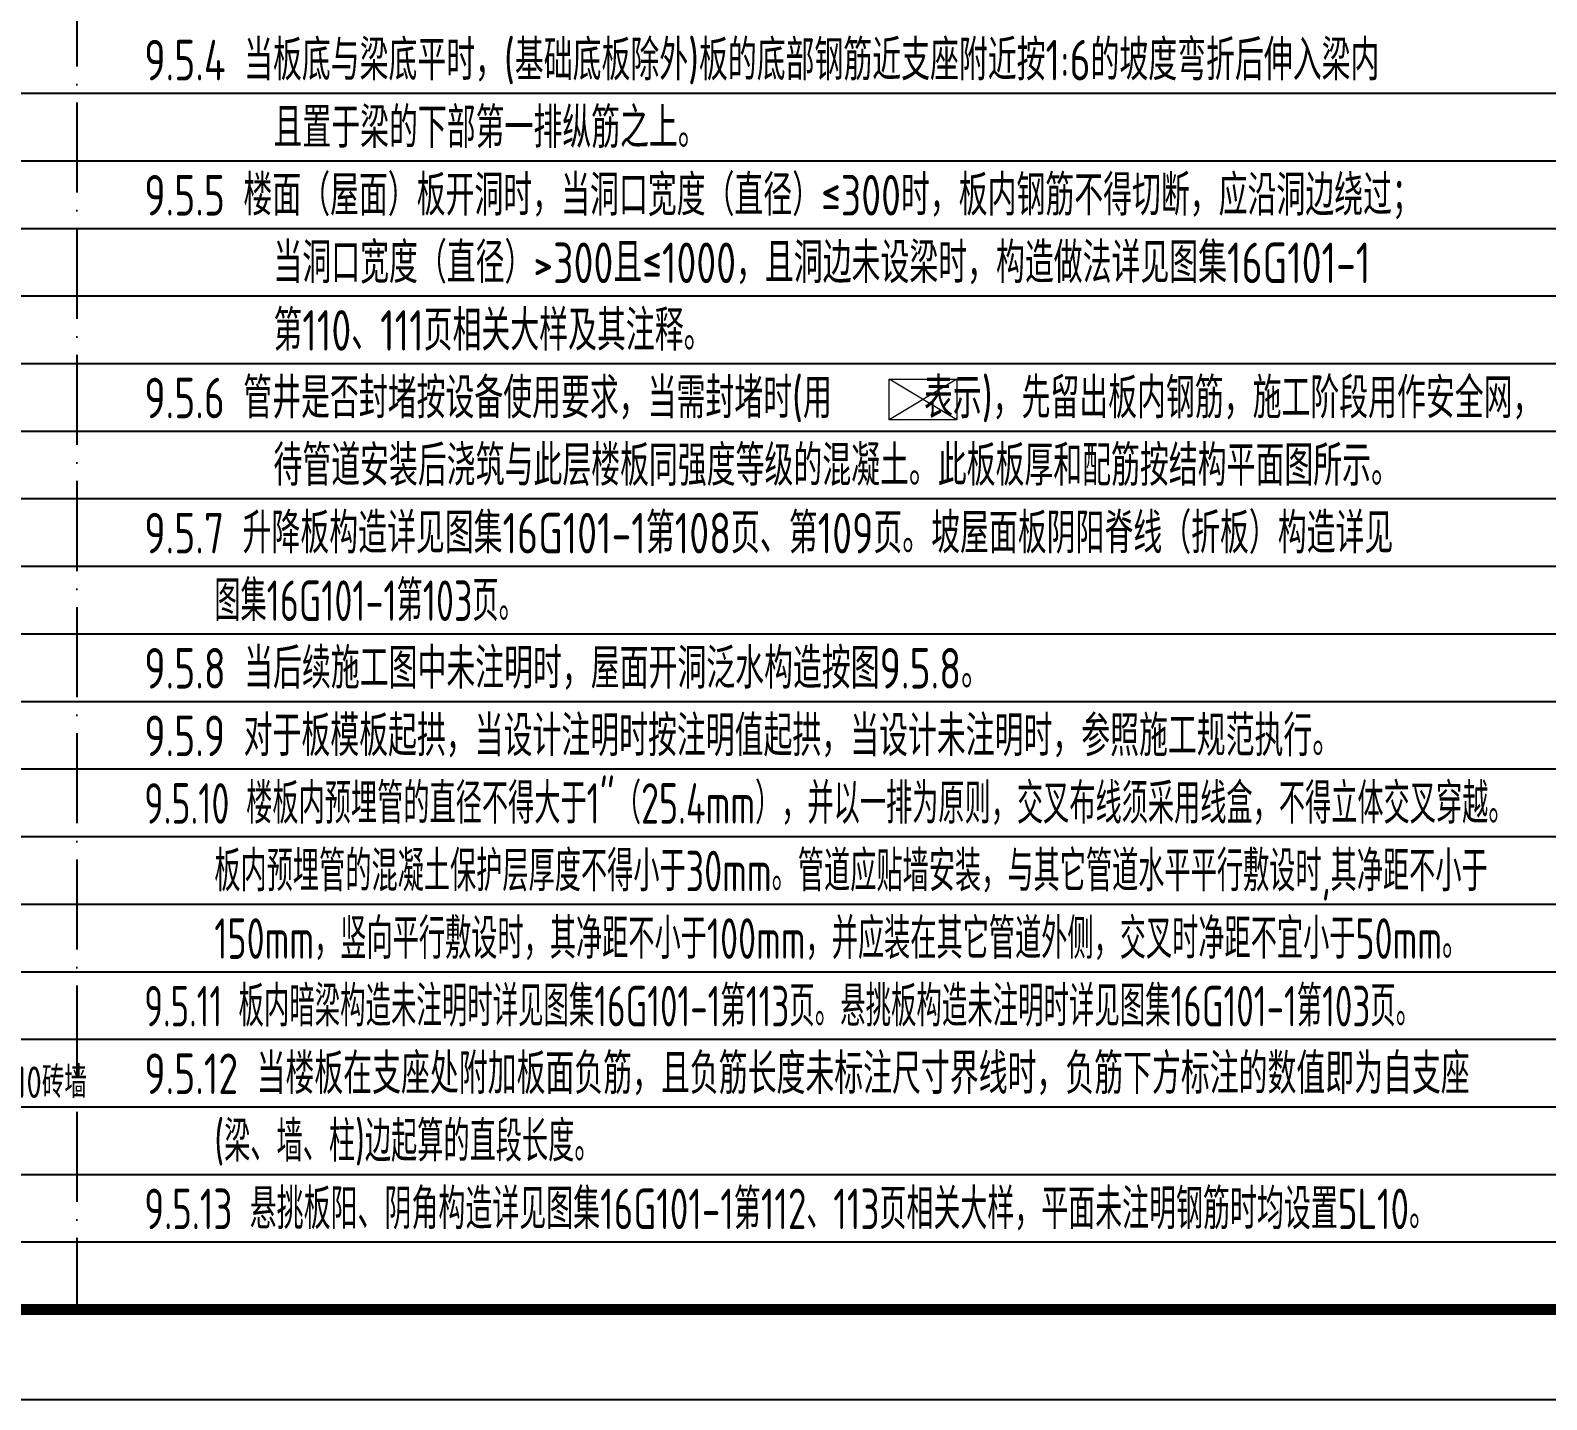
# Model space of a CAD drawing. Extents: x -461650 to 361314, y 245336 to 769729.
# Drawn here: x -374866 to -358033, y 676683 to 691881 of the extents above; entities that cross this region are included whole.
import ezdxf

# ---------------------------------------------------------------- set-up
doc = ezdxf.new("R2010")
doc.units = 0
doc.header["$LTSCALE"] = 1000
doc.linetypes.add('D1', pattern=[14, 10, -2, 0, -2])
doc.layers.get('DEFPOINTS').update_dxf_attribs({"linetype": 'CONTINUOUS'})
doc.layers.add('C-SHET-TTLB', color=11, linetype='CONTINUOUS')
doc.layers.add('S-DETL-TEXT', color=7, linetype='CONTINUOUS')
doc.layers.add('S-1-TEXT', color=7, linetype='CONTINUOUS', lineweight=18)
doc.styles.add('TS', font='tssdeng.shx', dxfattribs={"width": 0.7, "bigfont": 'tssdchn.shx'})

msp = doc.modelspace()

# ---------------------------------------------------------------- linework, layer by layer
at = {"layer": 'C-SHET-TTLB'}
msp.add_lwpolyline([(-347578.08, 736083.4), (-347578.08, 676683.4), (-431678.08, 676683.4), (-431678.08, 736083.4)], close=True, dxfattribs=at)
at = {"layer": 'C-SHET-TTLB', "const_width": 120}
msp.add_lwpolyline([(-429838.08, 735083.4), (-348578.08, 735083.4), (-348578.08, 677683.4), (-429838.08, 677683.4)], close=True, dxfattribs=at)
at = {"layer": 'DEFPOINTS', "color": 252, "linetype": 'D1', "ltscale": 0.1}
msp.add_line((-374350.08, 731683.4), (-374350.08, 677683.4), dxfattribs=at)
at = {"layer": 'DEFPOINTS', "color": 252}
for p, q in [((-429838.08, 691183.4), (-355578.08, 691183.4)), ((-429838.08, 690433.4), (-355578.08, 690433.4)), ((-429838.08, 689683.4), (-355578.08, 689683.4)), ((-429838.08, 688933.4), (-355578.08, 688933.4)), ((-429838.08, 688183.4), (-355578.08, 688183.4)), ((-429838.08, 687433.4), (-355578.08, 687433.4)), ((-429838.08, 686683.4), (-355578.08, 686683.4)), ((-429838.08, 685933.4), (-355578.08, 685933.4)), ((-429838.08, 685183.4), (-355578.08, 685183.4)), ((-429838.08, 684433.4), (-355578.08, 684433.4)), ((-429838.08, 683683.4), (-355578.08, 683683.4)), ((-429838.08, 682933.4), (-355578.08, 682933.4)), ((-429838.08, 682183.4), (-355578.08, 682183.4)), ((-429838.08, 681433.4), (-355578.08, 681433.4)), ((-429838.08, 680683.4), (-355578.08, 680683.4)), ((-429838.08, 679933.4), (-355578.08, 679933.4)), ((-429838.08, 679183.4), (-355578.08, 679183.4)), ((-429838.08, 678433.4), (-355578.08, 678433.4))]:
    msp.add_line(p, q, dxfattribs=at)
at = {"layer": 'S-1-TEXT'}
for p, q in [((-364582.3, 688011.17), (-365332.3, 687558.53)), ((-364582.3, 687558.53), (-365332.3, 688011.17))]:
    msp.add_line(p, q, dxfattribs=at)
msp.add_lwpolyline([(-365332.3, 687558.53), (-365332.3, 688011.17), (-364582.3, 688011.17), (-364582.3, 687558.53)], close=True, dxfattribs=at)

# ---------------------------------------------------------------- texts
at = {"layer": 'S-1-TEXT', "style": 'TS'}
for s, width, p in [('9.5.4 当板底与梁底平时，(基础底板除外)板的底部钢筋近支座附近按1:6的坡度弯折后伸入梁内', 0.75, (-373601.03, 691325.83)), ('       且置于梁的下部第一排纵筋之上。', 0.75, (-373601.03, 690575.83)), ('9.5.5 楼面（屋面）板开洞时，当洞口宽度（直径）≤300时，板内钢筋不得切断，应沿洞边绕过；', 0.75, (-373601.03, 689825.83)), ('       当洞口宽度（直径）>300且≤1000，且洞边未设梁时，构造做法详见图集16G101-1', 0.75, (-373601.03, 689075.83)), ('       第110、111页相关大样及其注释。', 0.75, (-373601.03, 688325.83)), ('9.5.6 管井是否封堵按设备使用要求，当需封堵时(用     表示)，先留出板内钢筋，施工阶段用作安全网，', 0.75, (-373601.03, 687575.83)), ('       待管道安装后浇筑与此层楼板同强度等级的混凝土。此板板厚和配筋按结构平面图所示。', 0.75, (-373601.03, 686825.83)), ('9.5.7 升降板构造详见图集16G101-1第108页、第109页。坡屋面板阴阳脊线（折板）构造详见', 0.75, (-373601.03, 686075.83)), ('图集16G101-1第103页。', 0.68, (-372823.48, 685325.83)), ('9.5.8 当后续施工图中未注明时，屋面开洞泛水构造按图9.5.8。', 0.75, (-373601.03, 684575.83)), ('9.5.9 对于板模板起拱，当设计注明时按注明值起拱，当设计未注明时，参照施工规范执行。 ', 0.75, (-373601.03, 683825.83)), ('9.5.10 楼板内预埋管的直径不得大于1"（25.4mm），并以一排为原则，交叉布线须采用线盒，不得立体交叉穿越。', 0.68, (-373601.03, 683075.83)), ('板内预埋管的混凝土保护层厚度不得小于30mm。管道应贴墙安装，与其它管道水平平行敷设时,其净距不小于', 0.68, (-372823.48, 682325.83)), ('150mm，竖向平行敷设时，其净距不小于100mm，并应装在其它管道外侧，交叉时净距不宜小于50mm。', 0.68, (-372823.48, 681575.83)), ('9.5.11 板内暗梁构造未注明时详见图集16G101-1第113页。悬挑板构造未注明时详见图集16G101-1第103页。', 0.66, (-373601.03, 680825.83)), ('9.5.12 当楼板在支座处附加板面负筋，且负筋长度未标注尺寸界线时，负筋下方标注的数值即为自支座', 0.75, (-373601.03, 680075.83)), ('(梁、墙、柱)边起算的直段长度。', 0.68, (-372823.48, 679325.83)), ('9.5.13 悬挑板阳、阴角构造详见图集16G101-1第112、113页相关大样，平面未注明钢筋时均设置5L10。', 0.7, (-373601.03, 678575.83))]:
    msp.add_text(s, height=450, dxfattribs=dict(at, width=width)).set_placement(p)
at = {"layer": 'S-DETL-TEXT', "style": 'TS', "width": 0.75}
msp.add_text('护壁砖墙按200厚MU10砖墙 ', height=350, dxfattribs=at).set_placement((-377505.44, 680032.07))

doc.saveas('drawing.dxf')
